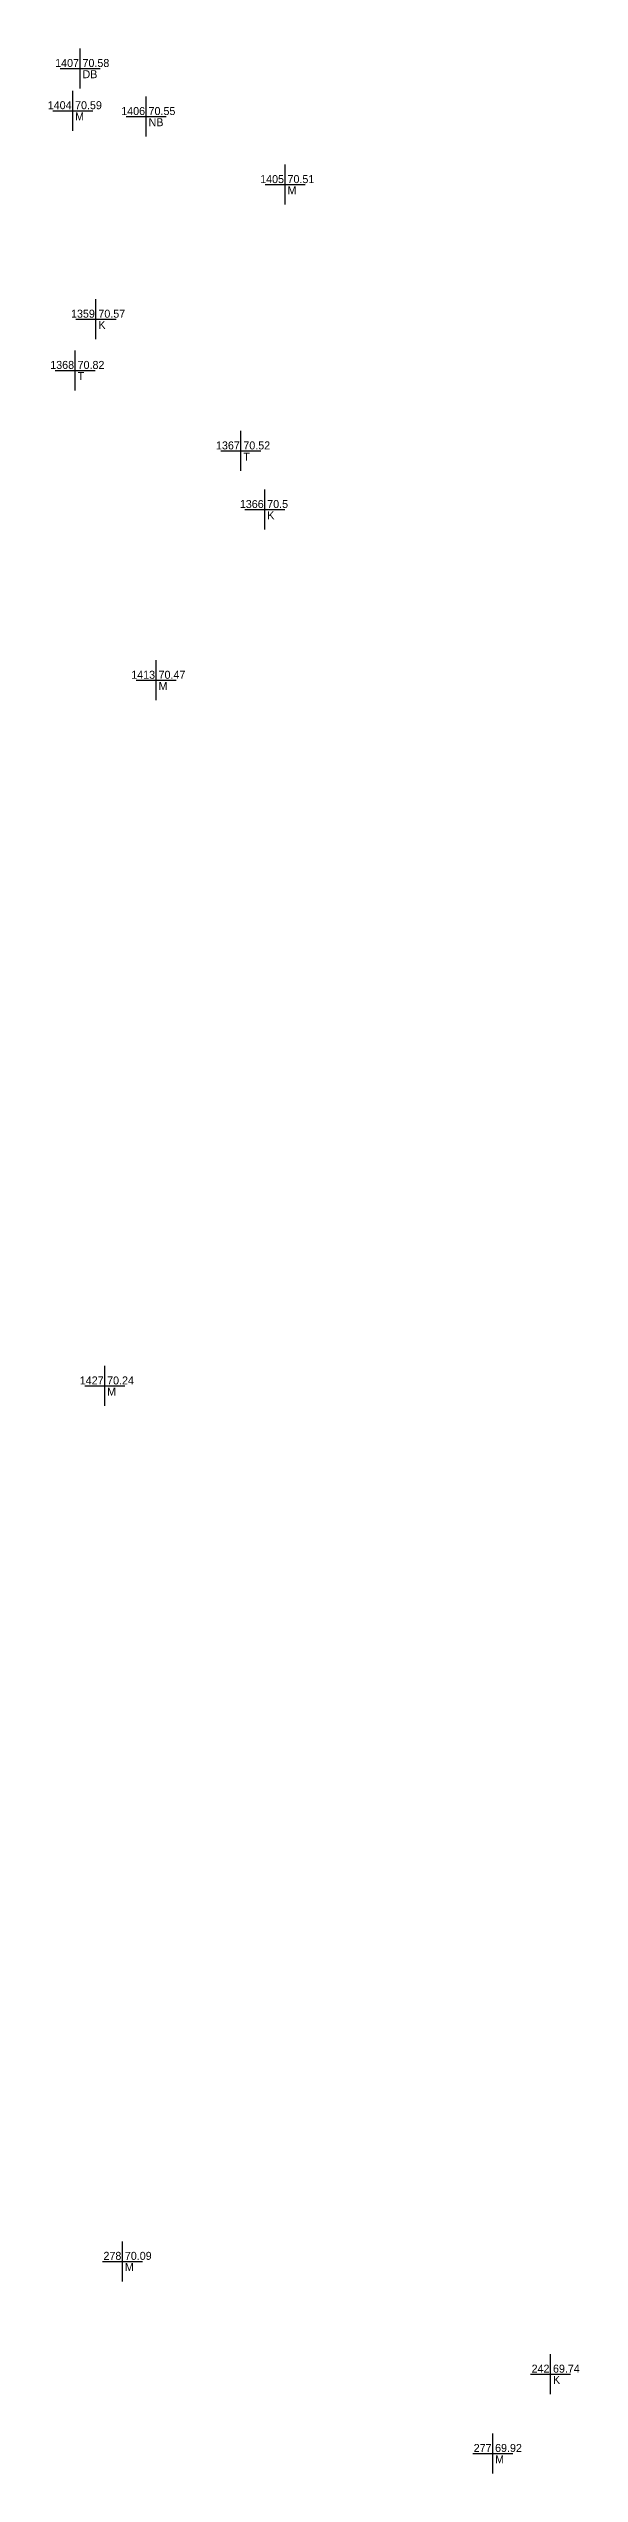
# Model space of a CAD drawing. Header units: metres. Extents: x 152719 to 152886, y 6408449 to 6408667.
# Drawn here: x 152829.3 to 152842.5, y 6408586.7 to 6408647.3 of the extents above; entities that cross this region are included whole.
import ezdxf
from ezdxf.enums import TextEntityAlignment as Align

# ---------------------------------------------------------------- set-up
doc = ezdxf.new("R2010")
doc.units = ezdxf.units.M
doc.header["$PDMODE"] = 2
doc.header["$PDSIZE"] = 0.5
for name, color, linetype in [('DB', 7, 'Continuous'), ('K', 7, 'Continuous'), ('M', 7, 'Continuous'), ('NB', 7, 'Continuous'), ('pntdesc', 1, 'Continuous'), ('pntelev', 2, 'Continuous'), ('pntno', 3, 'Continuous'), ('T', 7, 'Continuous')]:
    doc.layers.add(name, color=color, linetype=linetype)

# ---------------------------------------------------------------- blocks, each defined once
blk = doc.blocks.new('meas')
at = {"color": 0}
blk.add_point((0, 0), dxfattribs=at)
at = {"layer": 'pntdesc'}
blk.add_attdef('PNTDESC', text='', height=1, dxfattribs=at).set_placement((0.3, -0.21), align=Align.TOP_LEFT)
at = {"layer": 'pntelev'}
blk.add_attdef('PNTELEV', (0.3, 0.19), '', height=1, dxfattribs=at)
at = {"layer": 'pntno'}
blk.add_attdef('PNTNO', text='', height=1, dxfattribs=at).set_placement((-0.14, 0.19), align=Align.RIGHT)

msp = doc.modelspace()

# ---------------------------------------------------------------- block references
at = {"layer": 'DB', "xscale": 0.2, "yscale": 0.2, "zscale": 0.2}
msp.add_blockref('meas', (152830.066, 6408646.761, 70.579), dxfattribs=at).add_auto_attribs({'PNTNO': '1407', 'PNTELEV': '70.58', 'PNTDESC': 'DB'})
at = {"layer": 'K', "xscale": 0.2, "yscale": 0.2, "zscale": 0.2}
for p, values in [((152830.463, 6408640.495, 70.574), {'PNTNO': '1359', 'PNTELEV': '70.57', 'PNTDESC': 'K'}), ((152834.679, 6408635.738, 70.501), {'PNTNO': '1366', 'PNTELEV': '70.5', 'PNTDESC': 'K'}), ((152841.816, 6408589.134, 69.735), {'PNTNO': '242', 'PNTELEV': '69.74', 'PNTDESC': 'K'})]:
    msp.add_blockref('meas', p, dxfattribs=at).add_auto_attribs(values)
at = {"layer": 'M', "xscale": 0.2, "yscale": 0.2, "zscale": 0.2}
for p, values in [((152829.881, 6408645.706, 70.593), {'PNTNO': '1404', 'PNTELEV': '70.59', 'PNTDESC': 'M'}), ((152835.186, 6408643.859, 70.514), {'PNTNO': '1405', 'PNTELEV': '70.51', 'PNTDESC': 'M'}), ((152831.966, 6408631.471, 70.466), {'PNTNO': '1413', 'PNTELEV': '70.47', 'PNTDESC': 'M'}), ((152830.681, 6408613.833, 70.239), {'PNTNO': '1427', 'PNTELEV': '70.24', 'PNTDESC': 'M'}), ((152831.124, 6408591.954, 70.094), {'PNTNO': '278', 'PNTELEV': '70.09', 'PNTDESC': 'M'}), ((152840.37, 6408587.152, 69.923), {'PNTNO': '277', 'PNTELEV': '69.92', 'PNTDESC': 'M'})]:
    msp.add_blockref('meas', p, dxfattribs=at).add_auto_attribs(values)
at = {"layer": 'NB', "xscale": 0.2, "yscale": 0.2, "zscale": 0.2}
msp.add_blockref('meas', (152831.716, 6408645.56, 70.553), dxfattribs=at).add_auto_attribs({'PNTNO': '1406', 'PNTELEV': '70.55', 'PNTDESC': 'NB'})
at = {"layer": 'T', "xscale": 0.2, "yscale": 0.2, "zscale": 0.2}
for p, values in [((152829.944, 6408639.215, 70.825), {'PNTNO': '1368', 'PNTELEV': '70.82', 'PNTDESC': 'T'}), ((152834.083, 6408637.203, 70.517), {'PNTNO': '1367', 'PNTELEV': '70.52', 'PNTDESC': 'T'})]:
    msp.add_blockref('meas', p, dxfattribs=at).add_auto_attribs(values)

doc.saveas('drawing.dxf')
